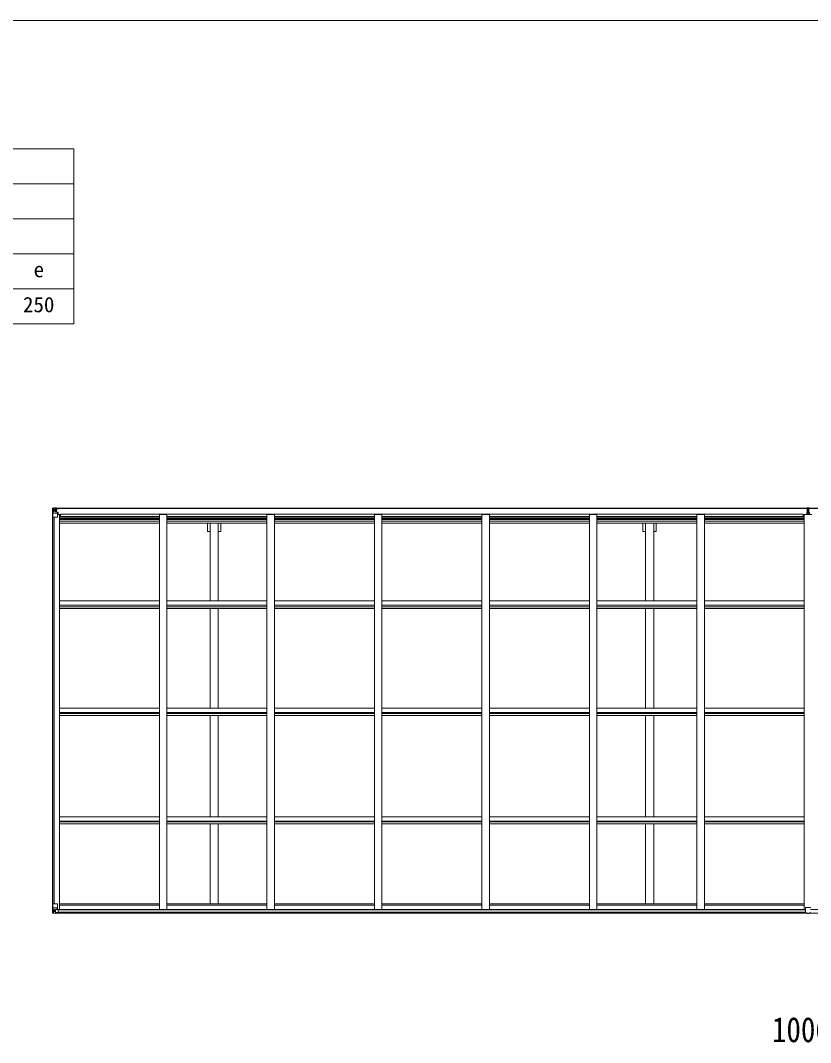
# Model space of a CAD drawing. Units: millimetres at full size; details may follow other scales. Extents: x -9783 to 9892, y -6828 to 6752.
# Drawn here: x -2884 to 2379, y -57 to 6752 of the extents above; entities that cross this region are included whole.
import ezdxf
from ezdxf.enums import TextEntityAlignment as Align

# ---------------------------------------------------------------- set-up
doc = ezdxf.new("R2010")
doc.units = ezdxf.units.MM
doc.header["$LTSCALE"] = 35
for name, color, linetype, lineweight in [('0-1_本体', 4, 'Continuous', 9), ('0-2_部品', 7, 'Continuous', 9), ('0-A_寸法', 6, 'Continuous', 9), ('1-0_FRAME', 7, 'Continuous', 18), ('F-0_240', 7, 'Continuous', 9)]:
    doc.layers.add(name, color=color, linetype=linetype, lineweight=lineweight)
doc.styles.add('ＭＳ ゴシック', font='')
doc.styles.get('ＭＳ ゴシック').set_extended_font_data('MS Gothic')

msp = doc.modelspace()

# ---------------------------------------------------------------- linework, layer by layer
at = {"layer": '0-1_本体'}
for p, q in [((2355.81, 3502.89), (-2648.19, 3502.89)), ((2355.81, 3500.83), (-2648.19, 3500.83)), ((2368.81, 3502.89), (7372.81, 3502.89)), ((2368.81, 3500.83), (7372.81, 3500.83)), ((-2669.69, 867.03), (-2669.69, 3442.12)), ((-2660.69, 867.03), (-2660.69, 3442.12)), ((-2659.99, 867.03), (-2659.99, 3442.12)), ((-2637.69, 3460.6), (-2624.69, 3460.6)), ((-2624.69, 830.68), (-2624.69, 3460.6)), ((-1958.69, 3438.19), (-2624.69, 3438.19)), ((-2624.69, 3431.12), (-1958.69, 3431.12)), ((-1958.69, 3427.33), (-2624.69, 3427.33)), ((-1958.69, 3415.99), (-2624.69, 3415.99)), ((-1958.69, 3447.56), (-2617.19, 3447.56)), ((-1958.69, 3460.6), (-1908.69, 3460.6)), ((-1958.69, 830.68), (-1958.69, 3460.6)), ((-1908.69, 830.68), (-1908.69, 3460.6)), ((-1242.69, 3447.56), (-1908.69, 3447.56)), ((-1242.69, 3438.19), (-1908.69, 3438.19)), ((-1908.69, 3431.12), (-1242.69, 3431.12)), ((-1242.69, 3427.33), (-1908.69, 3427.33)), ((-1242.69, 3415.99), (-1908.69, 3415.99)), ((-1242.69, 3460.6), (-1192.69, 3460.6)), ((-1242.69, 830.68), (-1242.69, 3460.6)), ((-1192.69, 830.68), (-1192.69, 3460.6)), ((-526.69, 3447.56), (-1192.69, 3447.56)), ((-526.69, 3438.19), (-1192.69, 3438.19)), ((-1192.69, 3431.12), (-526.69, 3431.12)), ((-526.69, 3427.33), (-1192.69, 3427.33)), ((-526.69, 3415.99), (-1192.69, 3415.99)), ((-526.69, 3460.6), (-476.69, 3460.6)), ((-526.69, 830.68), (-526.69, 3460.6)), ((-476.69, 830.68), (-476.69, 3460.6)), ((189.31, 3447.56), (-476.69, 3447.56)), ((189.31, 3438.19), (-476.69, 3438.19)), ((-476.69, 3431.12), (189.31, 3431.12)), ((189.31, 3427.33), (-476.69, 3427.33)), ((189.31, 3415.99), (-476.69, 3415.99)), ((189.31, 3460.6), (239.31, 3460.6)), ((189.31, 830.68), (189.31, 3460.6)), ((239.31, 830.68), (239.31, 3460.6)), ((905.31, 3447.56), (239.31, 3447.56)), ((905.31, 3438.19), (239.31, 3438.19)), ((239.31, 3431.12), (905.31, 3431.12)), ((905.31, 3427.33), (239.31, 3427.33)), ((905.31, 3415.99), (239.31, 3415.99)), ((905.31, 3460.6), (955.31, 3460.6)), ((905.31, 830.68), (905.31, 3460.6)), ((955.31, 830.68), (955.31, 3460.6)), ((1621.31, 3447.56), (955.31, 3447.56)), ((1621.31, 3438.19), (955.31, 3438.19)), ((955.31, 3431.12), (1621.31, 3431.12)), ((1621.31, 3427.33), (955.31, 3427.33)), ((1621.31, 3415.99), (955.31, 3415.99)), ((1621.31, 3460.6), (1671.31, 3460.6)), ((1621.31, 830.68), (1621.31, 3460.6)), ((1671.31, 830.68), (1671.31, 3460.6)), ((2337.31, 3447.56), (1671.31, 3447.56)), ((2337.31, 3438.19), (1671.31, 3438.19)), ((1671.31, 3431.12), (2337.31, 3431.12)), ((2337.31, 3427.33), (1671.31, 3427.33)), ((2337.31, 3415.99), (1671.31, 3415.99)), ((2329.81, 3462.63), (2329.81, 3447.56)), ((2337.31, 3460.6), (2387.31, 3460.6)), ((2337.31, 830.68), (2337.31, 3460.6)), ((-1958.69, 3403.16), (-2624.69, 3403.16)), ((-1242.69, 3403.16), (-1908.69, 3403.16)), ((-1621.19, 2885.59), (-1621.19, 3403.16)), ((-1566.19, 2885.59), (-1566.19, 3403.16)), ((-1548.49, 3346.89), (-1566.19, 3346.89)), ((-1548.49, 3346.89), (-1548.49, 3403.16)), ((-526.69, 3403.16), (-1192.69, 3403.16)), ((189.31, 3403.16), (-476.69, 3403.16)), ((905.31, 3403.16), (239.31, 3403.16)), ((1621.31, 3403.16), (955.31, 3403.16)), ((1278.81, 2885.59), (1278.81, 3403.16)), ((1333.81, 2885.59), (1333.81, 3403.16)), ((1351.51, 3346.89), (1333.81, 3346.89)), ((1351.51, 3346.89), (1351.51, 3403.16)), ((2337.31, 3403.16), (1671.31, 3403.16)), ((-1958.69, 2885.59), (-2624.69, 2885.59)), ((-1242.69, 2885.59), (-1908.69, 2885.59)), ((-526.69, 2885.59), (-1192.69, 2885.59)), ((189.31, 2885.59), (-476.69, 2885.59)), ((905.31, 2885.59), (239.31, 2885.59)), ((1621.31, 2885.59), (955.31, 2885.59)), ((2337.31, 2885.59), (1671.31, 2885.59)), ((-1958.69, 2856.63), (-2624.69, 2856.63)), ((-1958.69, 2846.47), (-2624.69, 2846.47)), ((-1958.69, 2833.64), (-2624.69, 2833.64)), ((-1242.69, 2856.63), (-1908.69, 2856.63)), ((-1242.69, 2846.47), (-1908.69, 2846.47)), ((-1242.69, 2833.64), (-1908.69, 2833.64)), ((-1621.19, 2170.81), (-1621.19, 2833.64)), ((-1566.19, 2170.81), (-1566.19, 2833.64)), ((-526.69, 2856.63), (-1192.69, 2856.63)), ((-526.69, 2846.47), (-1192.69, 2846.47)), ((-526.69, 2833.64), (-1192.69, 2833.64)), ((189.31, 2856.63), (-476.69, 2856.63)), ((189.31, 2846.47), (-476.69, 2846.47)), ((189.31, 2833.64), (-476.69, 2833.64)), ((905.31, 2856.63), (239.31, 2856.63)), ((905.31, 2846.47), (239.31, 2846.47)), ((905.31, 2833.64), (239.31, 2833.64)), ((1621.31, 2856.63), (955.31, 2856.63)), ((1621.31, 2846.47), (955.31, 2846.47)), ((1621.31, 2833.64), (955.31, 2833.64)), ((1278.81, 2170.81), (1278.81, 2833.64)), ((1333.81, 2170.81), (1333.81, 2833.64)), ((2337.31, 2856.63), (1671.31, 2856.63)), ((2337.31, 2846.47), (1671.31, 2846.47)), ((2337.31, 2833.64), (1671.31, 2833.64)), ((-1958.69, 2170.81), (-2624.69, 2170.81)), ((-1958.69, 2141.37), (-2624.69, 2141.37)), ((-1958.69, 2134.22), (-2624.69, 2134.22)), ((-1958.69, 2121.27), (-2624.69, 2121.27)), ((-1242.69, 2170.81), (-1908.69, 2170.81)), ((-1242.69, 2141.37), (-1908.69, 2141.37)), ((-1242.69, 2134.22), (-1908.69, 2134.22)), ((-1242.69, 2121.27), (-1908.69, 2121.27)), ((-1621.19, 1446.9), (-1621.19, 2121.27)), ((-1566.19, 1446.9), (-1566.19, 2121.27)), ((-526.69, 2170.81), (-1192.69, 2170.81)), ((-526.69, 2141.37), (-1192.69, 2141.37)), ((-526.69, 2134.22), (-1192.69, 2134.22)), ((-526.69, 2121.27), (-1192.69, 2121.27)), ((189.31, 2170.81), (-476.69, 2170.81)), ((189.31, 2141.37), (-476.69, 2141.37)), ((189.31, 2134.22), (-476.69, 2134.22)), ((189.31, 2121.27), (-476.69, 2121.27)), ((905.31, 2170.81), (239.31, 2170.81)), ((905.31, 2141.37), (239.31, 2141.37)), ((905.31, 2134.22), (239.31, 2134.22)), ((905.31, 2121.27), (239.31, 2121.27)), ((1621.31, 2170.81), (955.31, 2170.81)), ((1621.31, 2141.37), (955.31, 2141.37)), ((1621.31, 2134.22), (955.31, 2134.22)), ((1621.31, 2121.27), (955.31, 2121.27)), ((1278.81, 1446.9), (1278.81, 2121.27)), ((1333.81, 1446.9), (1333.81, 2121.27)), ((2337.31, 2170.81), (1671.31, 2170.81)), ((2337.31, 2141.37), (1671.31, 2141.37)), ((2337.31, 2134.22), (1671.31, 2134.22)), ((2337.31, 2121.27), (1671.31, 2121.27)), ((-1958.69, 1446.9), (-2624.69, 1446.9)), ((-1242.69, 1446.9), (-1908.69, 1446.9)), ((-526.69, 1446.9), (-1192.69, 1446.9)), ((189.31, 1446.9), (-476.69, 1446.9)), ((905.31, 1446.9), (239.31, 1446.9)), ((1621.31, 1446.9), (955.31, 1446.9)), ((2337.31, 1446.9), (1671.31, 1446.9)), ((-1958.69, 1417.14), (-2624.69, 1417.14)), ((-1958.69, 1412.85), (-2624.69, 1412.85)), ((-1958.69, 1399.83), (-2624.69, 1399.83)), ((-1242.69, 1417.14), (-1908.69, 1417.14)), ((-1242.69, 1412.85), (-1908.69, 1412.85)), ((-1242.69, 1399.83), (-1908.69, 1399.83)), ((-1621.19, 867.92), (-1621.19, 1399.83)), ((-1566.19, 867.92), (-1566.19, 1399.83)), ((-526.69, 1417.14), (-1192.69, 1417.14)), ((-526.69, 1412.85), (-1192.69, 1412.85)), ((-526.69, 1399.83), (-1192.69, 1399.83)), ((189.31, 1417.14), (-476.69, 1417.14)), ((189.31, 1412.85), (-476.69, 1412.85)), ((189.31, 1399.83), (-476.69, 1399.83)), ((905.31, 1417.14), (239.31, 1417.14)), ((905.31, 1412.85), (239.31, 1412.85)), ((905.31, 1399.83), (239.31, 1399.83)), ((1621.31, 1417.14), (955.31, 1417.14)), ((1621.31, 1412.85), (955.31, 1412.85)), ((1621.31, 1399.83), (955.31, 1399.83)), ((1278.81, 867.92), (1278.81, 1399.83)), ((1333.81, 867.92), (1333.81, 1399.83)), ((2337.31, 1417.14), (1671.31, 1417.14)), ((2337.31, 1412.85), (1671.31, 1412.85)), ((2337.31, 1399.83), (1671.31, 1399.83)), ((-2633.72, 830.68), (2346.35, 830.68)), ((-2633.19, 828.32), (2345.81, 828.32)), ((-1959.27, 858.79), (-2625.27, 858.79)), ((-1959, 867.92), (-2625, 867.92)), ((-1243.27, 858.79), (-1909.27, 858.79)), ((-1243, 867.92), (-1909, 867.92)), ((-527.27, 858.79), (-1193.27, 858.79)), ((-527, 867.92), (-1193, 867.92)), ((188.73, 858.79), (-477.27, 858.79)), ((189, 867.92), (-477, 867.92)), ((904.73, 858.79), (238.73, 858.79)), ((905, 867.92), (239, 867.92)), ((1620.73, 858.79), (954.73, 858.79)), ((1621, 867.92), (955, 867.92)), ((2336.73, 858.79), (1670.73, 858.79)), ((2337, 867.92), (1671, 867.92)), ((7358.35, 830.68), (2378.28, 830.68)), ((-2643.19, 806.18), (2355.81, 806.18)), ((-2643.19, 805.23), (2355.81, 805.23)), ((-2633.19, 812.67), (2345.81, 812.67)), ((7367.81, 806.18), (2368.81, 806.18)), ((7367.81, 805.23), (2368.81, 805.23))]:
    msp.add_line(p, q, dxfattribs=at)
for points in [[(-2617.19, 3447.56), (-2617.19, 3462.63), (2329.81, 3462.63)], [(-1621.19, 3346.89), (-1638.89, 3346.89), (-1638.89, 3403.16)], [(1278.81, 3346.89), (1261.11, 3346.89), (1261.11, 3403.16)]]:
    msp.add_lwpolyline(points, dxfattribs=at)
at = {"layer": '0-2_部品'}
for p, q in [((-2671.69, 3502.83), (-2671.69, 3502.79)), ((-2670.75, 3503.84), (-2670.75, 3503.84)), ((-2670.75, 3503.79), (-2670.75, 3503.83)), ((-2661.78, 3504.22), (-2669.7, 3503.75)), ((-2668.84, 3502.78), (-2668.84, 3502.71)), ((-2668.84, 3442.12), (-2668.84, 3502.71)), ((-2668.3, 3469.01), (-2664.16, 3481.09)), ((-2664.87, 3499.33), (-2667.61, 3503)), ((-2664.02, 3495.83), (-2661.69, 3495.89)), ((-2664.02, 3482.35), (-2664.02, 3495.83)), ((-2661.69, 3482.32), (-2664.02, 3482.35)), ((-2649.69, 3505.01), (-2661.69, 3504.23)), ((-2661.69, 3495.88), (-2649.69, 3495.88)), ((-2661.69, 3482.32), (-2649.69, 3482.32)), ((-2661.69, 3482.32), (-2661.69, 3482.32)), ((-2656.21, 3488.68), (-2656.21, 3487.72)), ((-2650.69, 3495.88), (-2649.69, 3495.88)), ((-2643.19, 3505.52), (-2649.69, 3505.12)), ((-2649.69, 3479.03), (-2649.69, 3505.12)), ((-2649.69, 3504.24), (-2643.19, 3504.64)), ((-2648.19, 3499.42), (-2649.69, 3499.42)), ((-2648.19, 3495.88), (-2649.69, 3495.88)), ((-2648.19, 3482.32), (-2649.69, 3482.32)), ((-2648.86, 3478.77), (-2638.51, 3477.11)), ((-2648.86, 3478.13), (-2648.86, 3478.77)), ((-2638.51, 3476.48), (-2648.86, 3478.13)), ((-2643.19, 3503.71), (-2648.19, 3503.62)), ((-2647.69, 3499.06), (-2648.19, 3499.06)), ((-2644.19, 3494.13), (-2648.19, 3494.13)), ((-2644.19, 3485.92), (-2648.19, 3485.92)), ((-2648.08, 3497.76), (-2644.19, 3497.76)), ((-2647.69, 3500.08), (-2647.69, 3498.13)), ((-2639.69, 3500.08), (-2647.69, 3500.08)), ((-2639.69, 3500.06), (-2647.69, 3500.06)), ((-2637.69, 3498.22), (-2647.69, 3498.13)), ((-2647.69, 3497.96), (-2647.69, 3498.13)), ((-2647.69, 3498.13), (-2647.69, 3498.13)), ((-2644.19, 3478.02), (-2644.19, 3497.99)), ((-2643.19, 3504.64), (-2643.19, 3505.52)), ((-2643.19, 3504.12), (-2643.19, 3504.64)), ((-2643.19, 3504.12), (-2643.19, 3503.71)), ((-2643.19, 3503.71), (-2643.19, 3502.89)), ((-2638.51, 3477.11), (-2638.51, 3476.48)), ((-2638.24, 3477.04), (-2634.19, 3477)), ((-2638.19, 3503.32), (-2638.19, 3502.89)), ((-2637.89, 3503.32), (-2638.19, 3503.32)), ((-2637.89, 3503.32), (-2636.2, 3502.89)), ((-2637.69, 3499.82), (-2632.69, 3499.82)), ((-2637.69, 3498.22), (-2637.69, 3499.82)), ((-2637.69, 3443.12), (-2637.69, 3476.22)), ((-2633.19, 3476.99), (-2634.19, 3477)), ((-2634.19, 3475.27), (-2633.19, 3475.27)), ((-2633.19, 3461.81), (-2633.19, 3476.99)), ((-2632.69, 3500.83), (-2632.69, 3499.82)), ((-2632.69, 3499.82), (-2631.69, 3499.82)), ((-2631.69, 3499.82), (-2631.69, 3500.83)), ((-2631.69, 3499.82), (-2631.69, 3498.26)), ((-2631.69, 3498.14), (-2631.69, 3498.26)), ((2353.81, 3473.55), (2360.81, 3473.61)), ((2355.81, 3504.61), (2360.66, 3504.91)), ((2355.81, 3501.61), (2355.81, 3504.61)), ((2360.81, 3501.92), (2355.81, 3501.61)), ((2355.81, 3500.11), (2355.81, 3501.61)), ((2356.81, 3499.11), (2360.81, 3499.11)), ((2356.81, 3497.28), (2356.81, 3499.11)), ((2356.81, 3497.28), (2360.81, 3497.21)), ((2356.81, 3493.68), (2356.81, 3497.28)), ((2356.81, 3493.68), (2360.81, 3493.62)), ((2356.81, 3485.45), (2356.81, 3493.68)), ((2356.81, 3485.45), (2360.81, 3485.41)), ((2356.81, 3473.58), (2356.81, 3485.45)), ((2360.66, 3504.91), (2362.31, 3505.01)), ((2362.31, 3502), (2360.81, 3501.91)), ((2360.81, 3499.11), (2360.81, 3501.91)), ((2360.81, 3499.11), (2360.81, 3488.4)), ((2360.81, 3488.4), (2363.81, 3488.4)), ((2360.81, 3481.33), (2360.81, 3488.4)), ((2360.81, 3481.33), (2363.81, 3481.33)), ((2360.81, 3471.68), (2360.81, 3481.33)), ((2362.31, 3505.01), (2362.31, 3502)), ((2368.81, 3501.61), (2362.31, 3502)), ((2363.81, 3499.11), (2367.81, 3499.11)), ((2363.81, 3499.11), (2363.81, 3488.4)), ((2363.81, 3497.21), (2367.81, 3497.21)), ((2363.81, 3481.33), (2363.81, 3488.4)), ((2363.81, 3471.68), (2363.81, 3481.33)), ((2370.81, 3473.05), (2363.81, 3473.11)), ((2367.81, 3497.21), (2367.81, 3499.11)), ((2367.81, 3473.58), (2367.81, 3485.41)), ((2368.81, 3500.11), (2368.81, 3501.61)), ((2370.81, 3472.17), (2370.81, 3473.05)), ((-2668.84, 3442.12), (-2638.69, 3442.12)), ((-2668.3, 3469.01), (-2661.69, 3468.79)), ((-2661.69, 3468.79), (-2637.69, 3468.79)), ((-2633.19, 3465.12), (-2637.69, 3465.12)), ((-2617.19, 3461.81), (-2637.69, 3461.81)), ((2353.81, 3472.17), (2360.81, 3472.11)), ((2353.81, 3460.79), (2353.81, 3471.67)), ((2360.81, 3471.68), (2363.81, 3471.68)), ((2360.81, 3464.61), (2360.81, 3471.68)), ((2360.81, 3464.61), (2363.81, 3464.61)), ((2360.81, 3464.61), (2360.81, 3460.79)), ((2363.81, 3464.61), (2363.81, 3471.68)), ((2363.81, 3464.61), (2363.81, 3460.79)), ((2370.81, 3460.79), (2370.81, 3471.67)), ((-2671.69, 867.03), (-2638.69, 867.03)), ((-2671.69, 806.32), (-2671.69, 867.03)), ((-2668.84, 867.03), (-2668.84, 806.44)), ((-2668.3, 840.15), (-2661.69, 840.36)), ((-2668.3, 840.15), (-2664.16, 828.06)), ((-2661.69, 826.83), (-2664.02, 826.8)), ((-2664.02, 826.8), (-2664.02, 813.33)), ((-2661.69, 840.36), (-2637.69, 840.36)), ((-2661.69, 826.83), (-2661.69, 826.83)), ((-2649.69, 826.83), (-2661.69, 826.83)), ((-2657.17, 820.47), (-2657.17, 821.43)), ((-2649.69, 830.81), (-2643.19, 830.81)), ((-2649.69, 830.81), (-2649.69, 804.03)), ((-2638.51, 832.67), (-2648.86, 831.02)), ((-2648.86, 831.02), (-2648.86, 830.81)), ((-2646.16, 830.81), (-2638.51, 832.04)), ((-2643.19, 830.81), (-2634.19, 830.78)), ((-2638.51, 832.04), (-2638.51, 832.67)), ((-2637.69, 866.03), (-2637.69, 832.93)), ((-2633.19, 829.87), (-2633.19, 809.72)), ((2345.81, 808.77), (2345.81, 841.09)), ((2377.81, 842.09), (2346.81, 842.09)), ((-2670.75, 805.36), (-2670.75, 805.32)), ((-2661.78, 804.93), (-2669.7, 805.4)), ((-2668.84, 806.37), (-2668.84, 806.44)), ((-2664.87, 809.82), (-2667.61, 806.15)), ((-2664.02, 813.33), (-2661.69, 813.27)), ((-2661.69, 813.27), (-2649.69, 813.27)), ((-2649.69, 804.14), (-2661.69, 804.93)), ((-2643.19, 803.63), (-2643.19, 809.57)), ((-2634.19, 809), (-2643.19, 808.95)), ((2345.81, 808.77), (2345.81, 808.73)), ((2355.81, 808), (2346.81, 808.06)), ((2368.81, 808), (2377.81, 808.06))]:
    msp.add_line(p, q, dxfattribs=at)
for points in [[(-2671.69, 3502.79), (-2671.69, 3442.12), (-2668.84, 3442.12)], [(-2670.75, 3503.84), (-2661.69, 3504.39), (-2649.69, 3505.12)], [(-2658.13, 3489.64), (-2659.09, 3489.64), (-2659.09, 3490.6), (-2658.13, 3490.6)], [(-2657.17, 3491.56), (-2657.17, 3492.52), (-2656.21, 3492.52), (-2656.21, 3491.56)], [(-2656.21, 3487.72), (-2657.17, 3487.72), (-2657.17, 3488.68)], [(-2655.25, 3490.6), (-2654.29, 3490.6), (-2654.29, 3489.64), (-2655.25, 3489.64)], [(-2643.19, 3504.12), (-2648.19, 3504.12), (-2648.19, 3478.66)], [(-2647.69, 3499.06), (-2639.69, 3499.06), (-2639.69, 3500.83)], [(-2632.69, 3498.1), (-2647.69, 3497.96), (-2647.69, 3497.96)], [(-2637.69, 3498.22), (-2637.69, 3498.21), (-2631.69, 3498.26)], [(-2634.19, 3477), (-2634.19, 3475.27), (-2637.69, 3475.25)], [(2360.81, 3473.11), (2353.81, 3473.05), (2353.81, 3473.55)], [(2360.81, 3471.61), (2353.81, 3471.67), (2353.81, 3472.17), (2353.81, 3473.05)], [(2362.31, 3505.01), (2368.81, 3504.61), (2368.81, 3501.61)], [(2363.81, 3493.62), (2367.81, 3493.62), (2367.81, 3497.21)], [(2363.81, 3485.41), (2367.81, 3485.41), (2367.81, 3493.62)], [(2363.81, 3473.61), (2370.81, 3473.55), (2370.81, 3473.05)], [(2363.81, 3472.11), (2370.81, 3472.17), (2370.81, 3471.67), (2363.81, 3471.61)], [(-2658.13, 818.55), (-2659.09, 818.55), (-2659.09, 819.51), (-2658.13, 819.51)], [(-2657.17, 821.43), (-2656.21, 821.43), (-2656.21, 820.47)], [(-2656.21, 817.59), (-2656.21, 816.63), (-2657.17, 816.63), (-2657.17, 817.59)], [(-2655.25, 819.51), (-2654.29, 819.51), (-2654.29, 818.55), (-2655.25, 818.55)], [(-2670.75, 805.32), (-2661.69, 804.76), (-2643.19, 803.63)], [(-2633.19, 809.72), (-2633.2, 809.61), (-2643.19, 809.57)], [(2362.31, 802.57), (2355.81, 802.97), (2355.81, 808)], [(2362.31, 802.57), (2368.81, 802.97), (2368.81, 808)]]:
    msp.add_lwpolyline(points, dxfattribs=at)
for centre in [(-2656.69, 3490.12), (-2656.69, 819.03)]:
    msp.add_circle(centre, 5.3, dxfattribs=at)
for centre, radius, start, end in [((-2670.69, 3502.84), 1, 93.50017, 180.00079), ((-2670.69, 3502.83), 0.999, 93.4424, 179.95083), ((-2670.69, 3502.79), 0.999, 93.4424, 179.95083), ((-2669.53, 3516.44), 12.7, 269.24466, 275.10311), ((-2667.56, 3502.83), 1.28, 131.17831, 182.45895), ((-2658.13, 3491.56), 0.96, 270, 0), ((-2658.13, 3488.68), 0.96, 0, 90), ((-2655.25, 3491.56), 0.96, 180, 270), ((-2655.25, 3488.68), 0.96, 90, 180), ((-2648.75, 3479.7), 0.937, 182.32209, 263.26766), ((-2648.75, 3479.06), 0.937, 182.32209, 263.26766), ((-2647.69, 3500.58), 0.5, 179.99802, 269.99691), ((-2647.69, 3500.56), 0.5, 180.00109, 270.00109), ((-2647.69, 3497.63), 0.5, 90.52895, 180.04464), ((-2647.67, 3497.45), 0.513, 91.88028, 181.04707), ((-2638.62, 3476.18), 0.937, 2.32209, 83.26766), ((-2638.62, 3475.55), 0.937, 2.32209, 83.26766), ((-2632.55, 3505.78), 7.69, 268.96999, 276.43426), ((2356.81, 3500.11), 1, 180, 270), ((2367.81, 3500.11), 1, 270, 0), ((-2638.69, 3443.12), 1, 270, 0), ((-2658.13, 820.47), 0.96, 270, 0), ((-2658.13, 817.59), 0.96, 0, 90), ((-2655.25, 820.47), 0.96, 180, 270), ((-2655.25, 817.59), 0.96, 90, 180), ((-2648.75, 830.09), 0.937, 96.73234, 129.06602), ((-2638.69, 866.03), 1, 0, 90), ((-2638.62, 833.6), 0.937, 276.73234, 357.67791), ((-2638.62, 832.97), 0.937, 276.73234, 357.67791), ((2346.81, 841.09), 1, 90, 180), ((2377.81, 841.09), 1, 0, 90), ((-2670.69, 806.36), 0.999, 180.04917, 266.5576), ((-2670.69, 806.32), 0.999, 180.04917, 266.5576), ((-2670.69, 806.31), 1, 179.99921, 266.49983), ((-2669.53, 792.71), 12.7, 84.89689, 90.75534), ((-2667.56, 806.32), 1.28, 177.54105, 228.82169)]:
    msp.add_arc(centre, radius, start, end, dxfattribs=at)
for centre, major_axis, ratio, start_param, end_param in [((-2469.75, 3516.15), (201, 12.36), 0.060933, 3.1373463, 3.1378449), ((-2668.75, 3503.91), (2, 0.12), 0.060933, 3.1378449, 4.2119296), ((-2668.56, 3500.82), (-0.02, 3), 0.466854, 5.5234897, 6.1575023), ((-2666.89, 3495.75), (0.03, 5), 0.573921, 4.7320603, 5.5159136), ((-2665.42, 3482.38), (0, 3), 0.468246, 4.2703918, 4.7058971), ((-2743.44, 3495.88), (81.75, 0), 0.061163, 0, 0.0007725), ((2360.84, 3501.91), (0.18, -2.99), 0.008711, 3.1415927, 4.7113235), ((2188.94, 3491.4), (171.87, 10.52), 0.017422, 6.2821194, 6.2831848), ((-2667.58, 3471.35), (0.85, 2.32), 0.403757, 2.3087461, 3.2744049), ((-2667.58, 837.8), (0.85, -2.32), 0.403757, 3.0087805, 3.9744392), ((-2665.42, 826.78), (0, -3), 0.468246, 1.5772882, 2.0127935), ((-2634.19, 829.88), (1, -0.021), 0.906239, 0.0187047, 1.589501), ((-2668.75, 805.24), (2, -0.12), 0.060933, 2.0712557, 3.1453404), ((-2469.75, 793.01), (201, -12.36), 0.060933, 3.1453404, 3.145839), ((-2668.56, 808.34), (-0.02, -3), 0.466854, 0.125683, 0.7596956), ((-2666.89, 813.41), (0.03, -5), 0.573921, 0.7672717, 1.551125), ((-2743.44, 813.27), (81.75, 0), 0.061163, 6.2824128, 6.2831853), ((-2634.19, 809.71), (1, 0.012), 0.707053, 4.7036637, 6.124411), ((2346.81, 808.76), (1, -0.012), 0.707053, 3.2044821, 4.7211143), ((2377.81, 808.76), (-1, -0.012), 0.707053, 1.562071, 3.0787032)]:
    msp.add_ellipse(centre, major_axis=major_axis, ratio=ratio, start_param=start_param, end_param=end_param, dxfattribs=at)
at = {"layer": '1-0_FRAME'}
for p, q in [((-9294.96, 5897.55), (-2528.29, 5897.55)), ((-8128.29, 5664.21), (-2528.29, 5664.21)), ((-8128.29, 5430.88), (-2528.29, 5430.88)), ((-8128.29, 5197.55), (-2528.29, 5197.55))]:
    msp.add_line(p, q, dxfattribs=at)
for points in [[(-2528.29, 5897.55), (-2528.29, 5197.55), (-2528.29, 4730.88)], [(-9294.96, 4964.21), (-8128.29, 4964.21), (-2528.29, 4964.21)], [(-9294.96, 4730.88), (-8711.62, 4730.88), (-5328.29, 4730.88), (-3461.62, 4730.88), (-2528.29, 4730.88)]]:
    msp.add_lwpolyline(points, dxfattribs=at)
at = {"layer": 'F-0_240', "color": 5}
msp.add_line((-9783.03, 6751.9), (9396.97, 6751.9), dxfattribs=at)

# ---------------------------------------------------------------- texts
at = {"layer": '0-A_寸法', "color": 7, "style": 'ＭＳ ゴシック', "width": 0.85}
msp.add_text('10064', height=166.8, dxfattribs=at).set_placement((2121.69, -103.94), align=Align.BOTTOM_LEFT)
at = {"layer": '1-0_FRAME', "style": 'ＭＳ ゴシック'}
for s, p in [('e', (-2796.87, 5010.39)), ('250', (-2867.35, 4777.06))]:
    msp.add_text(s, height=102.6, dxfattribs=at).set_placement(p, align=Align.BOTTOM_LEFT)

doc.saveas('drawing.dxf')
